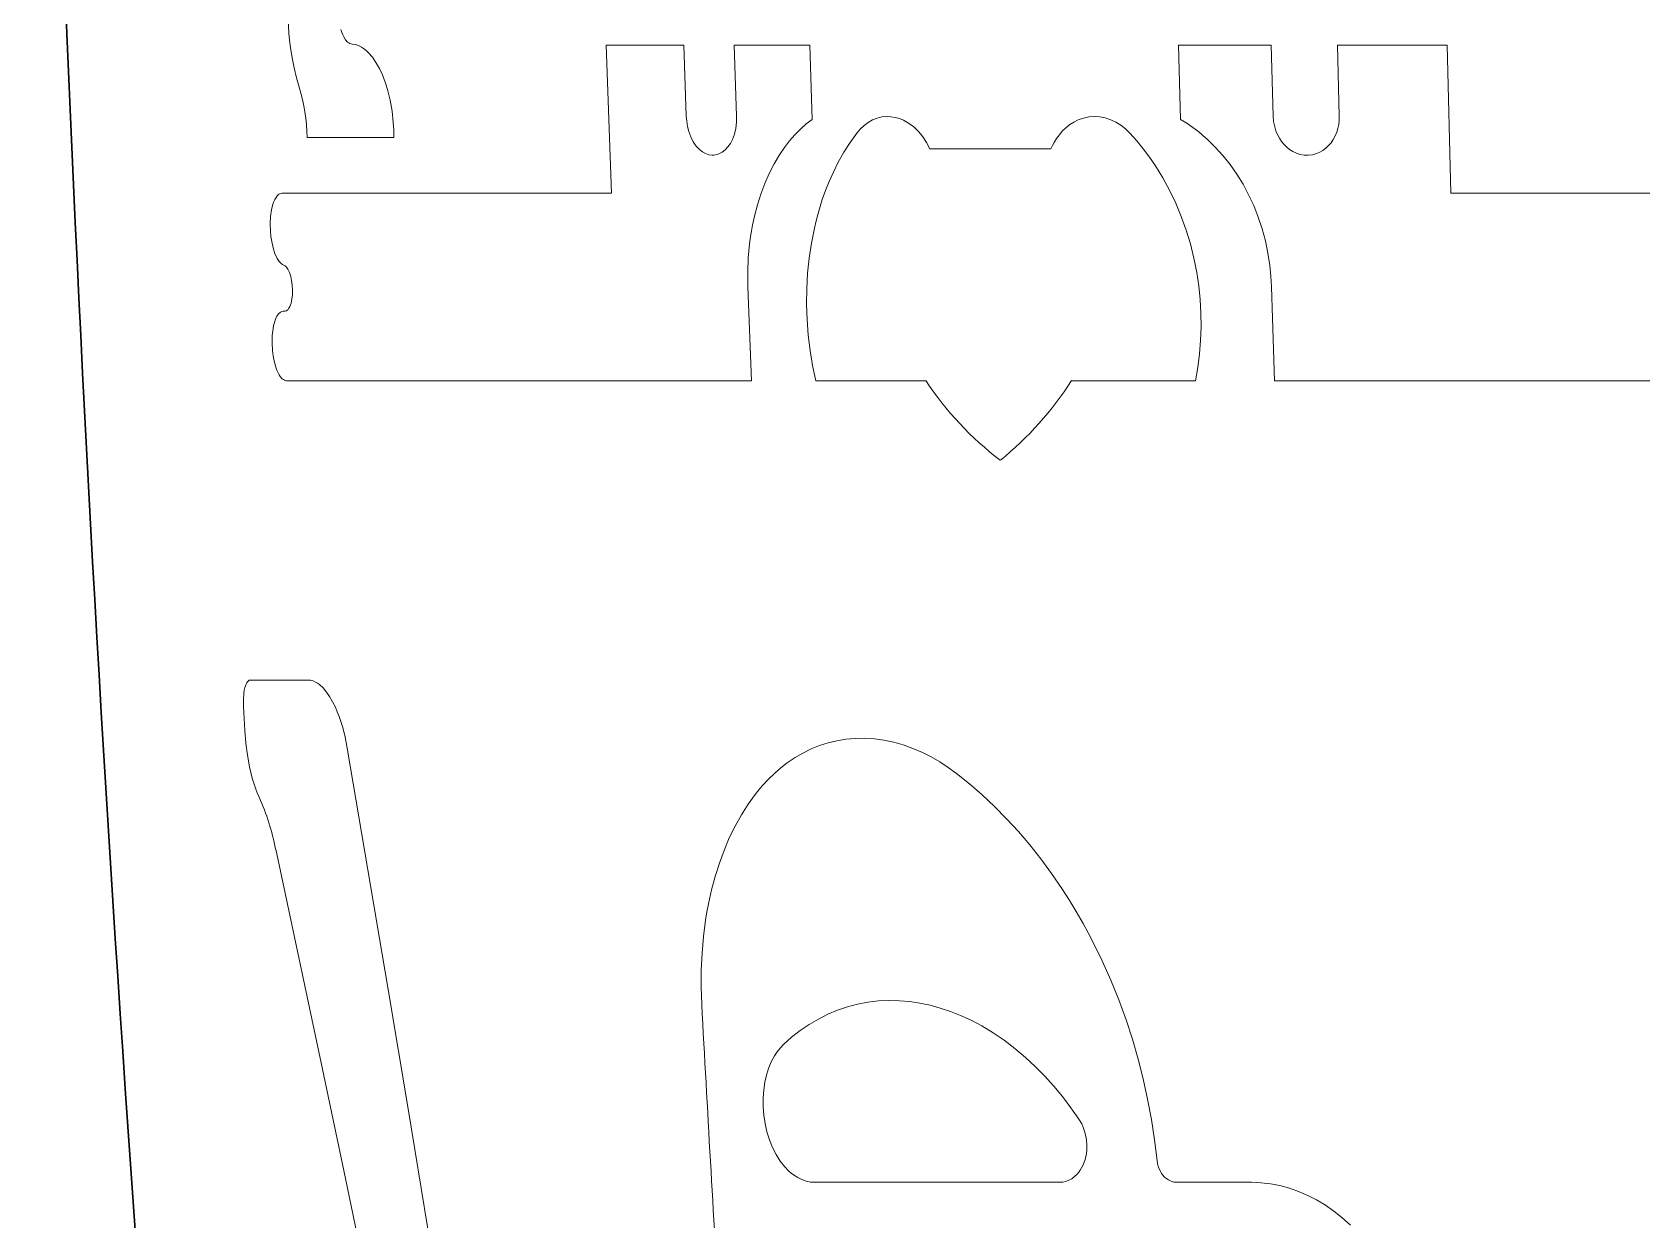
# Model space of a CAD drawing. Extents: x -234 to 800, y -95 to 506.
# Drawn here: x 591.99 to 608.99, y 118.06 to 130.6 of the extents above; entities that cross this region are included whole.
import ezdxf

# ---------------------------------------------------------------- set-up
doc = ezdxf.new("R2010")
doc.units = 0
doc.header["$LTSCALE"] = 7
doc.header["$MEASUREMENT"] = 0
doc.layers.add('3', color=3, linetype='CONTINUOUS', lineweight=30)
doc.layers.add('8', color=252, linetype='CONTINUOUS', lineweight=15)

msp = doc.modelspace()

# ---------------------------------------------------------------- linework, layer by layer
at = {"layer": '3'}
msp.add_arc((1010.9912, 148.1247), 419, 180, 186.97865, dxfattribs=at)
at = {"layer": '8', "lineweight": 13, "ltscale": 0.039133}
msp.add_line((598.1071, 128.9044), (598.05, 130.4686), dxfattribs=at)
at = {"layer": '8', "lineweight": 13, "ltscale": 0.020533}
msp.add_line((598.05, 130.4686), (598.8714, 130.4686), dxfattribs=at)
at = {"layer": '8', "lineweight": 13, "ltscale": 0.018783}
for p, q in [((598.8714, 130.4686), (598.8973, 129.7178)), ((599.4292, 129.7178), (599.4037, 130.4686))]:
    msp.add_line(p, q, dxfattribs=at)
at = {"layer": '8', "lineweight": 13, "ltscale": 0.01991}
msp.add_line((599.4037, 130.4686), (600.2001, 130.4686), dxfattribs=at)
at = {"layer": '8', "lineweight": 13, "ltscale": 0.01964}
msp.add_line((600.2001, 130.4686), (600.226, 129.6835), dxfattribs=at)
at = {"layer": '8', "lineweight": 13, "ltscale": 0.019637}
msp.add_line((604.1164, 129.6835), (604.0945, 130.4686), dxfattribs=at)
at = {"layer": '8', "lineweight": 13, "ltscale": 0.024464}
msp.add_line((604.0945, 130.4686), (605.0731, 130.4686), dxfattribs=at)
at = {"layer": '8', "lineweight": 13, "ltscale": 0.018779}
msp.add_line((605.0731, 130.4686), (605.093, 129.7178), dxfattribs=at)
at = {"layer": '8', "lineweight": 13, "ltscale": 0.018778}
msp.add_line((605.7915, 129.7178), (605.7722, 130.4686), dxfattribs=at)
at = {"layer": '8', "lineweight": 13, "ltscale": 0.028999}
msp.add_line((605.7722, 130.4686), (606.9322, 130.4686), dxfattribs=at)
at = {"layer": '8', "lineweight": 13, "ltscale": 0.039119}
msp.add_line((606.9322, 130.4686), (606.9708, 128.9044), dxfattribs=at)
at = {"layer": '8', "lineweight": 13, "ltscale": 0.022868}
msp.add_line((595.8098, 129.4935), (594.8951, 129.4935), dxfattribs=at)
at = {"layer": '8', "lineweight": 13, "ltscale": 0.01576}
msp.add_line((601.4696, 129.3722), (602.1, 129.3722), dxfattribs=at)
at = {"layer": '8', "lineweight": 13, "ltscale": 0.016197}
msp.add_line((602.1, 129.3722), (602.7479, 129.3722), dxfattribs=at)
at = {"layer": '8', "lineweight": 13, "ltscale": 0.086879}
msp.add_line((594.6319, 128.9044), (598.1071, 128.9044), dxfattribs=at)
at = {"layer": '8', "lineweight": 13, "ltscale": 0.174076}
msp.add_line((606.9708, 128.9044), (613.9338, 128.9044), dxfattribs=at)
at = {"layer": '8', "lineweight": 13, "ltscale": 0.024831}
msp.add_line((599.5479, 127.9155), (599.5865, 126.923), dxfattribs=at)
at = {"layer": '8', "lineweight": 13, "ltscale": 0.024824}
msp.add_line((605.1068, 126.923), (605.0765, 127.9155), dxfattribs=at)
at = {"layer": '8', "lineweight": 13, "ltscale": 0.122722}
msp.add_line((599.5865, 126.923), (594.6776, 126.923), dxfattribs=at)
at = {"layer": '8', "lineweight": 13, "ltscale": 0.029012}
msp.add_line((601.4253, 126.923), (600.2649, 126.923), dxfattribs=at)
at = {"layer": '8', "lineweight": 13, "ltscale": 0.032691}
msp.add_line((604.273, 126.923), (602.9654, 126.923), dxfattribs=at)
at = {"layer": '8', "lineweight": 13, "ltscale": 0.224379}
msp.add_line((614.082, 126.923), (605.1068, 126.923), dxfattribs=at)
at = {"layer": '8', "lineweight": 13, "ltscale": 0.015232}
msp.add_line((594.2957, 123.7607), (594.9049, 123.7607), dxfattribs=at)
at = {"layer": '8', "lineweight": 13, "ltscale": 0.006289}
msp.add_line((594.2357, 123.2284), (594.2215, 123.4795), dxfattribs=at)
at = {"layer": '8', "lineweight": 13, "ltscale": 0.064623}
msp.add_line((602.8407, 118.4547), (600.2558, 118.4547), dxfattribs=at)
at = {"layer": '8', "lineweight": 13, "ltscale": 0.019794}
msp.add_line((604.0733, 118.4547), (604.8651, 118.4547), dxfattribs=at)
at = {"layer": '8', "lineweight": 13}
for points in [[(594.8101, 130.0236), (594.7808, 130.1225), (594.7556, 130.2262), (594.7346, 130.3337), (594.7179, 130.4441), (594.7091, 130.5189), (594.7023, 130.5944), (594.6943, 130.7462)], [(595.2502, 130.6312), (595.2599, 130.6005), (595.2694, 130.5766), (595.2801, 130.5544), (595.2993, 130.5239), (595.3211, 130.5001), (595.3332, 130.4908), (595.3455, 130.4841), (595.3569, 130.4803), (595.3683, 130.4788)], [(595.3683, 130.4788), (595.4017, 130.4744), (595.4352, 130.4639), (595.4683, 130.4474), (595.5009, 130.4251), (595.5222, 130.4072), (595.543, 130.387), (595.5831, 130.3401), (595.6207, 130.2855), (595.6565, 130.2219), (595.6889, 130.1521), (595.7178, 130.077), (595.7429, 129.9976), (595.7575, 129.9426), (595.7703, 129.8863), (595.7906, 129.7705), (595.8038, 129.6517), (595.8084, 129.5726), (595.8098, 129.4935)], [(598.8973, 129.7178), (598.9016, 129.6631), (598.9104, 129.609), (598.9237, 129.5567), (598.9445, 129.4997), (598.9709, 129.4471), (599.0015, 129.402), (599.0184, 129.3821), (599.0363, 129.3642), (599.0671, 129.3398), (599.0999, 129.3213), (599.1342, 129.3094), (599.1689, 129.3045), (599.1875, 129.3047), (599.206, 129.3071), (599.2244, 129.3115), (599.2425, 129.3179), (599.2771, 129.3362), (599.3088, 129.3613), (599.3374, 129.3925), (599.3626, 129.4291), (599.3842, 129.4706), (599.3956, 129.4983), (599.4054, 129.5272), (599.42, 129.5882), (599.428, 129.6525), (599.4292, 129.7178)], [(600.226, 129.6835), (600.1644, 129.6355), (600.1051, 129.5828), (600.0445, 129.5214), (599.9869, 129.4552), (599.9326, 129.3845), (599.8817, 129.3097), (599.8243, 129.2132), (599.7721, 129.1115), (599.7252, 129.0049), (599.6836, 128.8942), (599.6475, 128.7796), (599.6169, 128.6619), (599.5963, 128.5657), (599.5792, 128.468), (599.5657, 128.3691), (599.5578, 128.2943), (599.5519, 128.219), (599.546, 128.0676), (599.5479, 127.9155)], [(600.6969, 129.5373), (600.734, 129.581), (600.7745, 129.6192), (600.818, 129.6515), (600.8642, 129.6775), (600.9125, 129.6967), (600.9625, 129.7088), (601.0134, 129.7136), (601.0582, 129.7119), (601.1028, 129.7047), (601.1469, 129.6921), (601.1902, 129.6743), (601.2276, 129.6543), (601.2637, 129.6305), (601.2985, 129.6031), (601.3235, 129.5804), (601.3475, 129.5559), (601.371, 129.529), (601.3933, 129.5005), (601.4342, 129.4389), (601.4696, 129.3722)], [(602.7479, 129.3722), (602.7639, 129.4066), (602.7815, 129.4399), (602.8075, 129.482), (602.8362, 129.5215), (602.8675, 129.558), (602.9056, 129.5951), (602.9464, 129.6276), (602.9898, 129.6554), (603.0353, 129.678), (603.0906, 129.6976), (603.1475, 129.7096), (603.2056, 129.7137), (603.2639, 129.7101), (603.3218, 129.6988), (603.3785, 129.6799), (603.4334, 129.654), (603.4859, 129.6212), (603.5355, 129.5821), (603.5816, 129.5373)], [(605.0765, 127.9155), (605.0705, 128.0276), (605.0592, 128.1393), (605.0392, 128.2701), (605.0119, 128.3993), (604.9775, 128.5264), (604.9362, 128.6509), (604.8882, 128.7722), (604.835, 128.8868), (604.7757, 128.9975), (604.7106, 129.1037), (604.6399, 129.2049), (604.5639, 129.3008), (604.4829, 129.3908), (604.3973, 129.4745), (604.3529, 129.5139), (604.3074, 129.5515), (604.2453, 129.5988), (604.1816, 129.6429), (604.1164, 129.6835)], [(605.093, 129.7178), (605.098, 129.6598), (605.1098, 129.6028), (605.1229, 129.5616), (605.1395, 129.5222), (605.1596, 129.4848), (605.1825, 129.4503), (605.2085, 129.4186), (605.2371, 129.3901), (605.2675, 129.3657), (605.3001, 129.3449), (605.3344, 129.3282), (605.377, 129.3139), (605.4207, 129.306), (605.4648, 129.3046), (605.5086, 129.3099), (605.5514, 129.3218), (605.5862, 129.3366), (605.6191, 129.3557), (605.6499, 129.3787), (605.6789, 129.4061), (605.7051, 129.437), (605.7282, 129.4708), (605.7482, 129.5078), (605.7645, 129.547), (605.7771, 129.5882), (605.7858, 129.6308), (605.7906, 129.6742), (605.7915, 129.7178)], [(600.2649, 126.923), (600.2313, 127.0817), (600.2046, 127.2424), (600.1851, 127.4046), (600.1726, 127.5678), (600.1673, 127.7313), (600.1693, 127.8946), (600.1784, 128.0571), (600.1949, 128.2182), (600.2186, 128.3772), (600.2497, 128.5335), (600.2681, 128.6112), (600.2884, 128.688), (600.3101, 128.7623), (600.3336, 128.8356), (600.3681, 128.9325), (600.4057, 129.0271), (600.4465, 129.1194), (600.5019, 129.2309), (600.5622, 129.338), (600.6273, 129.4403), (600.6969, 129.5373)], [(603.5816, 129.5373), (603.6534, 129.4567), (603.7222, 129.3724), (603.7879, 129.2845), (603.8504, 129.1932), (603.8902, 129.1306), (603.9284, 129.0667), (604.0002, 128.935), (604.0654, 128.7988), (604.124, 128.6585), (604.1756, 128.5146), (604.2202, 128.3677), (604.2575, 128.2182), (604.2874, 128.0667), (604.3087, 127.924), (604.3234, 127.7804), (604.3315, 127.6363), (604.333, 127.4921), (604.3279, 127.3483), (604.3162, 127.2052), (604.2979, 127.0633), (604.273, 126.923)], [(594.6467, 128.1448), (594.6357, 128.1496), (594.6248, 128.1565), (594.6119, 128.1677), (594.5996, 128.1815), (594.5785, 128.213), (594.566, 128.2374), (594.5546, 128.2643), (594.5351, 128.3246), (594.5202, 128.3915), (594.5119, 128.4469), (594.5068, 128.5035), (594.5049, 128.5806), (594.5089, 128.6567), (594.5188, 128.7275), (594.5337, 128.7875), (594.5432, 128.8144), (594.5541, 128.8386), (594.5659, 128.8592), (594.5789, 128.8764), (594.5956, 128.8917), (594.6135, 128.9012), (594.6319, 128.9044)], [(594.6515, 127.6557), (594.6633, 127.6559), (594.6749, 127.66), (594.684, 127.6664), (594.6928, 127.6753), (594.7024, 127.689), (594.7111, 127.7054), (594.7241, 127.7418), (594.7334, 127.785), (594.7387, 127.8313), (594.74, 127.8812), (594.7373, 127.9317), (594.7306, 127.9812), (594.721, 128.0248), (594.7078, 128.0654), (594.6919, 128.0994), (594.6779, 128.1204), (594.6626, 128.1359), (594.6467, 128.1448)], [(594.6776, 126.923), (594.6666, 126.9242), (594.6556, 126.9277), (594.6438, 126.934), (594.6322, 126.9429), (594.611, 126.9664), (594.5984, 126.9854), (594.5867, 127.0071), (594.5741, 127.0355), (594.5628, 127.0669), (594.5454, 127.131), (594.535, 127.1858), (594.528, 127.2425), (594.5238, 127.3218), (594.5258, 127.4), (594.5342, 127.4737), (594.5405, 127.5061), (594.5481, 127.5365), (594.5606, 127.5729), (594.5756, 127.6042), (594.5931, 127.6292), (594.6114, 127.6459), (594.6211, 127.6513), (594.6311, 127.6548), (594.6413, 127.6563), (594.6515, 127.6557)], [(594.2215, 123.4795), (594.2205, 123.5511), (594.2257, 123.6207), (594.2307, 123.6525), (594.2372, 123.6811), (594.2495, 123.7165), (594.2569, 123.731), (594.2651, 123.7429), (594.2739, 123.752), (594.2833, 123.758), (594.2957, 123.7607)], [(594.9049, 123.7607), (594.9312, 123.7583), (594.9576, 123.7511), (594.984, 123.7394), (595.0038, 123.7276), (595.0234, 123.7133), (595.062, 123.6777), (595.0992, 123.6335), (595.1318, 123.5858), (595.1628, 123.5322), (595.1919, 123.4733), (595.2123, 123.4259), (595.2315, 123.3762), (595.2659, 123.2709), (595.2947, 123.159), (595.3178, 123.0425)], [(594.3864, 122.5228), (594.3663, 122.5683), (594.3474, 122.6174), (594.3298, 122.6701), (594.3135, 122.7255), (594.2854, 122.8426), (594.263, 122.9664), (594.2465, 123.0944), (594.2357, 123.2284)], [(599.0604, 120.3372), (599.0543, 120.5168), (599.0553, 120.6959), (599.0634, 120.874), (599.0789, 121.0505), (599.1017, 121.2248), (599.1158, 121.3108), (599.1319, 121.396), (599.1643, 121.5429), (599.2025, 121.6864), (599.2464, 121.8261), (599.296, 121.9615), (599.3513, 122.0921), (599.4122, 122.2174), (599.4787, 122.3368), (599.514, 122.3941), (599.5507, 122.4498), (599.6243, 122.5511), (599.6628, 122.5993), (599.7026, 122.6458), (599.7643, 122.7122), (599.8285, 122.7744), (599.8951, 122.8322), (599.964, 122.8856), (600.0453, 122.9409), (600.1293, 122.9899), (600.2157, 123.0325), (600.3044, 123.0685), (600.3949, 123.0978), (600.4872, 123.1202), (600.581, 123.1358), (600.6808, 123.1447), (600.7816, 123.146), (600.883, 123.1396), (600.9847, 123.1257), (601.087, 123.1041), (601.189, 123.0751), (601.2904, 123.0387), (601.3908, 122.9952), (601.4831, 122.9484), (601.5739, 122.896), (601.663, 122.8379), (601.7501, 122.7746)], [(595.3178, 123.0425), (595.7499, 120.4911), (595.9639, 119.2106), (596.2333, 117.5777), (596.4984, 115.9404), (596.7815, 114.1514), (596.9205, 113.2552), (597.0577, 112.3579), (597.273, 110.9203), (597.483, 109.4803), (597.6872, 108.0383), (597.8855, 106.5944), (598.0777, 105.1489)], [(601.7501, 122.7746), (601.887, 122.6652), (602.0211, 122.5487), (602.1522, 122.4255), (602.2799, 122.2959), (602.4041, 122.16), (602.5245, 122.0183), (602.641, 121.8709), (602.7533, 121.7181), (602.8613, 121.5602), (602.9393, 121.4387), (603.0147, 121.3145), (603.0873, 121.1879), (603.1401, 121.0913), (603.1912, 120.9935), (603.2886, 120.7942), (603.3794, 120.5905), (603.4634, 120.3825), (603.5404, 120.1708), (603.6074, 119.9655), (603.6677, 119.7574), (603.7215, 119.5467), (603.7684, 119.3339), (603.8085, 119.1194), (603.8416, 118.9037), (603.8677, 118.6869)], [(597.7908, 105.0827), (597.6109, 106.2361), (597.4239, 107.387), (597.2301, 108.535), (597.03, 109.6797), (596.8238, 110.821), (596.6121, 111.9585), (596.3954, 113.0919), (596.1742, 114.2208), (595.9492, 115.345), (595.7839, 116.1579), (595.6172, 116.9681), (595.2809, 118.5795), (595.0407, 119.7174), (594.562, 121.9729)], [(599.9224, 119.9093), (600.0099, 119.987), (600.1008, 120.0581), (600.1949, 120.1226), (600.292, 120.18), (600.392, 120.2304), (600.4946, 120.2734), (600.5995, 120.3091), (600.7064, 120.3372), (600.8152, 120.3577), (600.9255, 120.3706), (601.037, 120.3758), (601.1494, 120.3734), (601.2566, 120.3641), (601.364, 120.3481), (601.4715, 120.3254), (601.5787, 120.2961), (601.6854, 120.2604), (601.7914, 120.2184), (601.8965, 120.1702), (601.9572, 120.1393), (602.0175, 120.1063), (602.1365, 120.0346), (602.2533, 119.9553), (602.3673, 119.8687), (602.4785, 119.775), (602.5812, 119.6797), (602.6808, 119.5786), (602.7772, 119.4719), (602.8699, 119.3599), (602.9588, 119.2431), (603.0437, 119.1217)], [(600.2558, 118.4547), (600.2094, 118.458), (600.1634, 118.4675), (600.118, 118.4833), (600.0738, 118.505), (600.031, 118.5324), (600.0052, 118.5522), (599.9802, 118.574), (599.9327, 118.6232), (599.889, 118.6791), (599.8665, 118.7128), (599.8454, 118.7482), (599.8073, 118.8235), (599.7751, 118.9039), (599.749, 118.9882), (599.7292, 119.0755), (599.7159, 119.1647), (599.7091, 119.2547), (599.7089, 119.3445), (599.7155, 119.4332), (599.7271, 119.5111), (599.7442, 119.5865), (599.7667, 119.6586), (599.7946, 119.7264), (599.8277, 119.7892), (599.8566, 119.8333), (599.8882, 119.8735), (599.9224, 119.9093)], [(603.0437, 119.1217), (603.073, 119.0712), (603.0964, 119.0159), (603.1134, 118.9577), (603.1231, 118.9029), (603.1271, 118.8474), (603.1254, 118.7921), (603.1179, 118.7379), (603.1047, 118.6855), (603.0841, 118.6323), (603.0712, 118.607), (603.0567, 118.5831), (603.0412, 118.5615), (603.0244, 118.5415), (602.9972, 118.515), (602.9676, 118.493), (602.9361, 118.4758), (602.903, 118.4635), (602.8721, 118.4569), (602.8407, 118.4547)], [(603.8677, 118.6869), (603.8737, 118.6498), (603.8841, 118.6137), (603.9035, 118.5699), (603.9157, 118.5497), (603.9294, 118.5309), (603.9446, 118.5139), (603.9611, 118.4986), (603.9871, 118.48), (604.0152, 118.4661), (604.0442, 118.4576), (604.0733, 118.4547)], [(604.8651, 118.4547), (604.9653, 118.4508), (605.0656, 118.4391), (605.1655, 118.4197), (605.2646, 118.3927), (605.3625, 118.3584), (605.4588, 118.3168), (605.553, 118.2683), (605.6449, 118.2132), (605.7339, 118.1516), (605.8199, 118.0838), (605.9093, 118.0038)]]:
    msp.add_lwpolyline(points, dxfattribs=at)
for centre, radius, start, end in [((593.0035, 129.4647), 1.8915, 0.87185, 17.18944), ((604.3615, 128.8809), 3.5286, 213.69635, 232.49232), ((599.9686, 128.8423), 3.5582, 309.12164, 327.3631), ((592.0569, 121.4819), 2.5521, 11.0893, 24.0755), ((1113.4485, 148.0751), 515.1355, 183.086626, 183.45633)]:
    msp.add_arc(centre, radius, start, end, dxfattribs=at)

doc.saveas('drawing.dxf')
